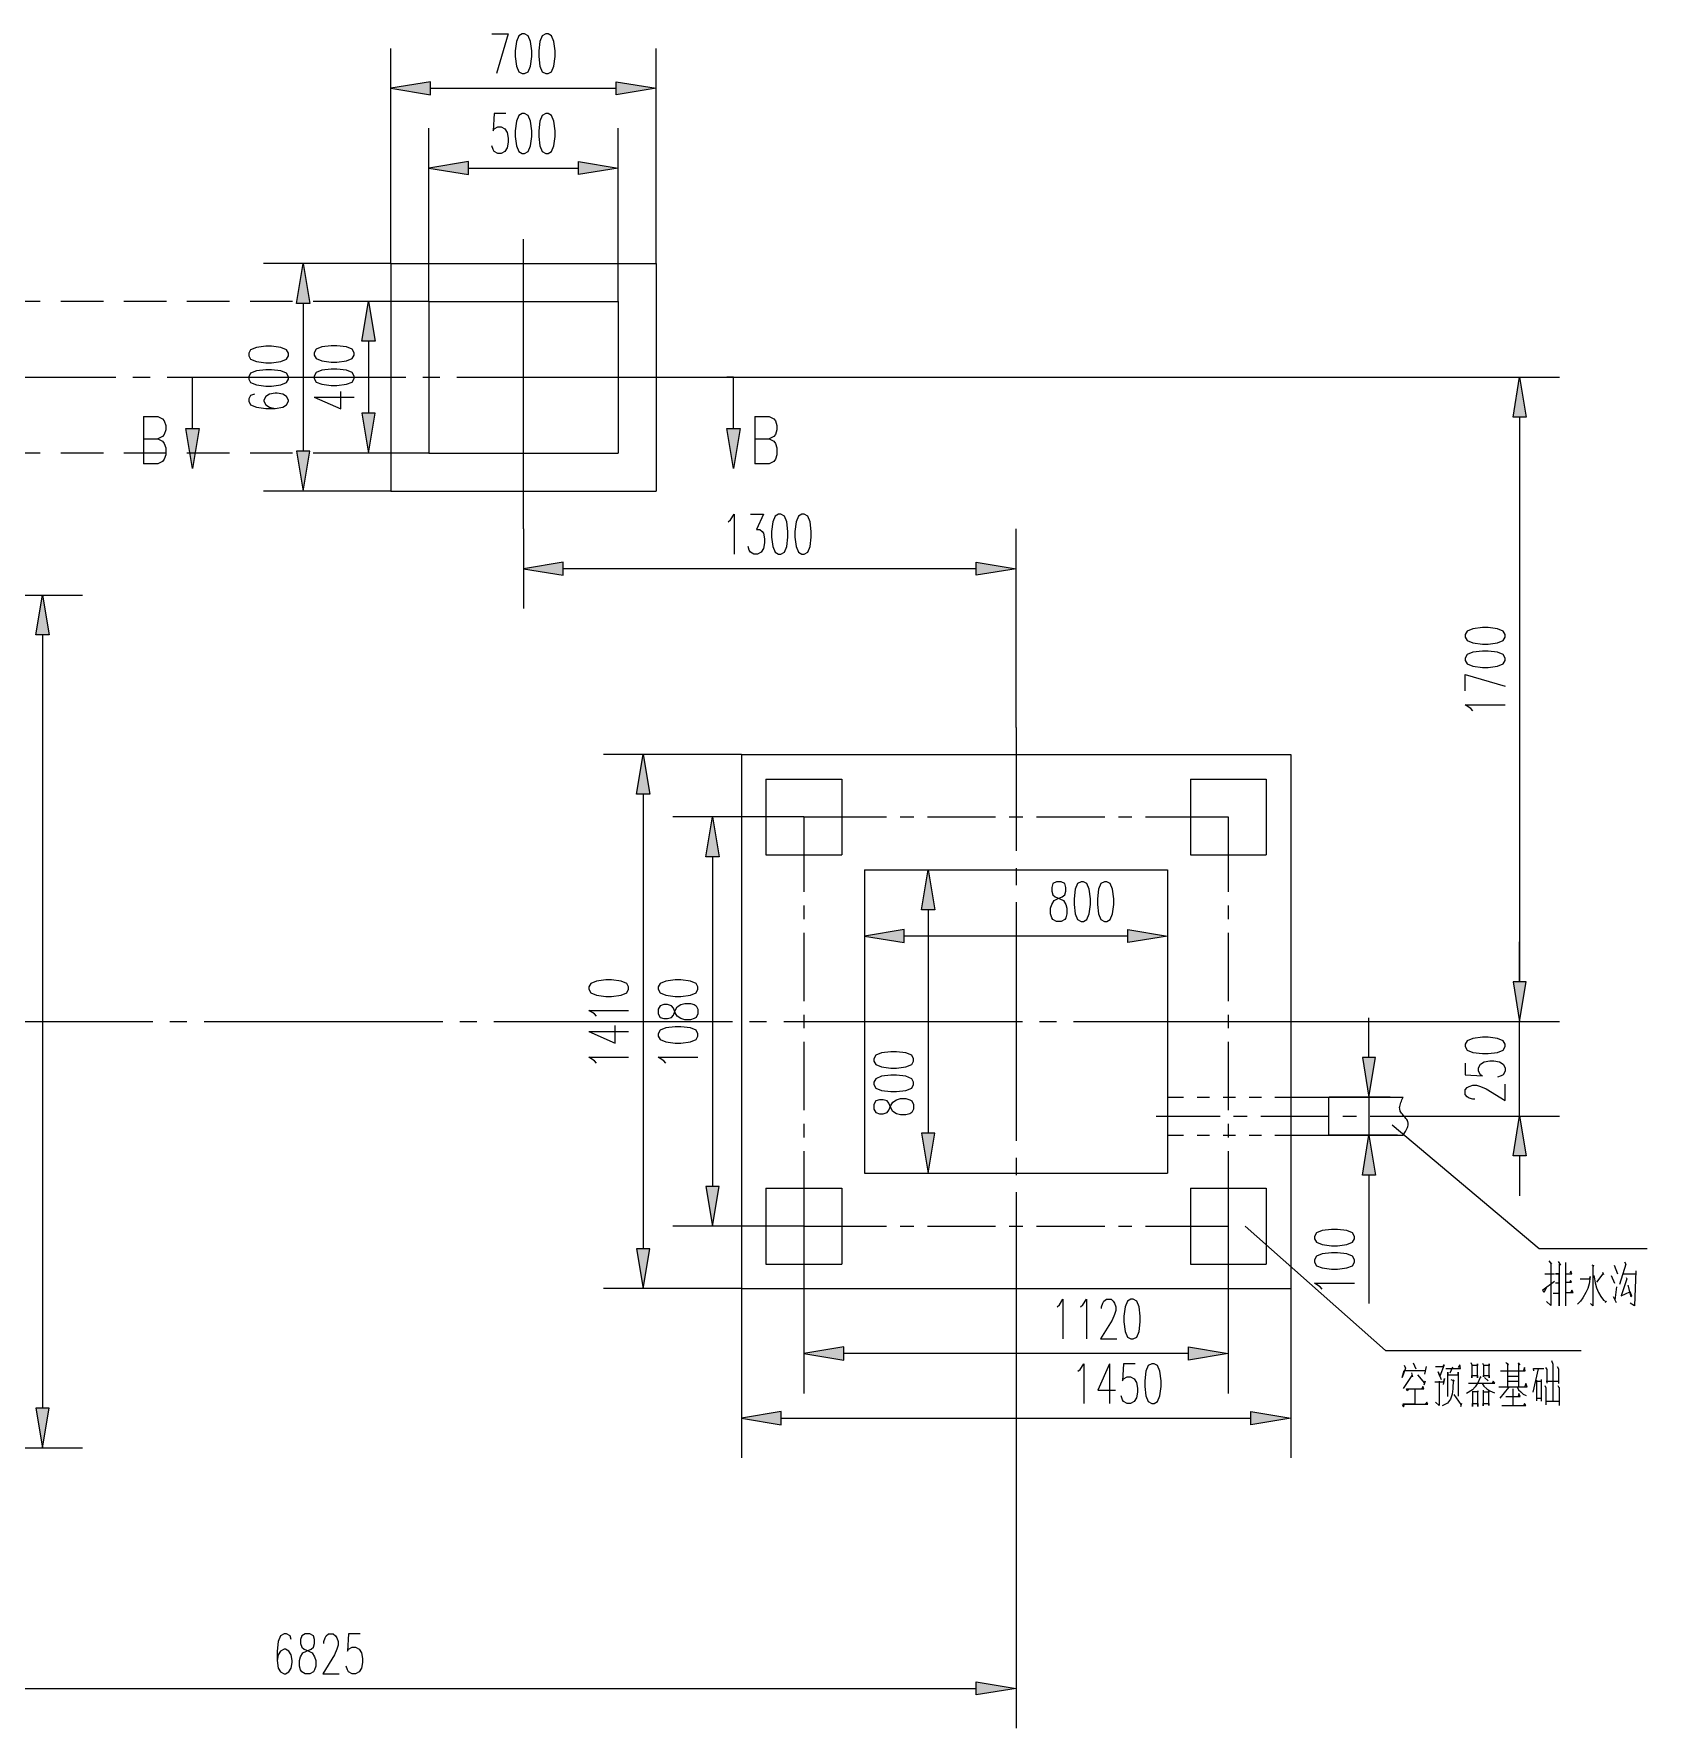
# Model space of a CAD drawing. Header units: millimetres. Extents: x 0 to 414, y 0 to 292.
# Drawn here: x 181.2 to 265.1, y 144.2 to 232.2 of the extents above; entities that cross this region are included whole.
import ezdxf

# ---------------------------------------------------------------- set-up
doc = ezdxf.new("R2010")
doc.units = ezdxf.units.MM

msp = doc.modelspace()

# ---------------------------------------------------------------- hatches: boundary and pattern name
h = msp.add_hatch(color=0)
h.dxf.hatch_style = 2
h.paths.add_polyline_path([(201.841806, 229.753583), (199.774528, 229.411389), (201.841806, 229.065667)])
h = msp.add_hatch(color=0)
h.dxf.hatch_style = 2
h.paths.add_polyline_path([(211.493806, 229.753583), (213.561083, 229.411389), (211.493806, 229.065667)])
h = msp.add_hatch(color=0)
h.dxf.hatch_style = 2
h.paths.add_polyline_path([(203.813833, 225.611972), (201.743028, 225.26625), (203.813833, 224.924056)])
h = msp.add_hatch(color=0)
h.dxf.hatch_style = 2
h.paths.add_polyline_path([(209.525306, 225.611972), (211.592583, 225.26625), (209.525306, 224.924056)])
h = msp.add_hatch(color=0)
h.dxf.hatch_style = 2
h.paths.add_polyline_path([(194.867389, 218.228333), (195.213111, 220.295611), (195.558833, 218.228333)])
h = msp.add_hatch(color=0)
h.dxf.hatch_style = 2
h.paths.add_polyline_path([(198.271694, 216.259833), (198.617417, 218.327111), (198.963139, 216.259833)])
h = msp.add_hatch(color=0)
h.dxf.hatch_style = 2
h.paths.add_polyline_path([(258.102806, 212.319306), (258.448528, 214.386583), (258.79425, 212.319306)])
h = msp.add_hatch(color=0)
h.dxf.hatch_style = 2
h.paths.add_polyline_path([(198.271694, 212.516861), (198.617417, 210.449583), (198.963139, 212.516861)])
h = msp.add_hatch(color=0)
h.dxf.hatch_style = 2
h.paths.add_polyline_path([(189.8015, 211.719583), (189.455778, 209.652306), (189.113583, 211.719583)])
h = msp.add_hatch(color=0)
h.dxf.hatch_style = 2
h.paths.add_polyline_path([(217.935528, 211.719583), (217.589806, 209.652306), (217.244083, 211.719583)])
h = msp.add_hatch(color=0)
h.dxf.hatch_style = 2
h.paths.add_polyline_path([(194.867389, 210.548361), (195.213111, 208.477556), (195.558833, 210.548361)])
h = msp.add_hatch(color=0)
h.dxf.hatch_style = 2
h.paths.add_polyline_path([(208.735083, 204.7875), (206.667806, 204.441778), (208.735083, 204.096056)])
h = msp.add_hatch(color=0)
h.dxf.hatch_style = 2
h.paths.add_polyline_path([(230.205139, 204.7875), (232.272417, 204.441778), (230.205139, 204.096056)])
h = msp.add_hatch(color=0)
h.dxf.hatch_style = 2
h.paths.add_polyline_path([(181.327778, 200.995139), (181.6735, 203.062417), (182.019222, 200.995139)])
h = msp.add_hatch(color=0)
h.dxf.hatch_style = 2
h.paths.add_polyline_path([(212.545083, 192.7225), (212.890806, 194.789778), (213.233, 192.7225)])
h = msp.add_hatch(color=0)
h.dxf.hatch_style = 2
h.paths.add_polyline_path([(216.150472, 189.473417), (216.496194, 191.540694), (216.838389, 189.473417)])
h = msp.add_hatch(color=0)
h.dxf.hatch_style = 2
h.paths.add_polyline_path([(227.358222, 186.714694), (227.703944, 188.7855), (228.049667, 186.714694)])
h = msp.add_hatch(color=0)
h.dxf.hatch_style = 2
h.paths.add_polyline_path([(226.462167, 185.691639), (224.394889, 185.345917), (226.462167, 185.003722)])
h = msp.add_hatch(color=0)
h.dxf.hatch_style = 2
h.paths.add_polyline_path([(238.082667, 185.691639), (240.149944, 185.345917), (238.082667, 185.003722)])
h = msp.add_hatch(color=0)
h.dxf.hatch_style = 2
h.paths.add_polyline_path([(258.102806, 182.97525), (258.448528, 180.904444), (258.79425, 182.97525)])
h = msp.add_hatch(color=0)
h.dxf.hatch_style = 2
h.paths.add_polyline_path([(258.102806, 182.97525), (258.448528, 180.904444), (258.79425, 182.97525)])
h = msp.add_hatch(color=0)
h.dxf.hatch_style = 2
h.paths.add_polyline_path([(250.271139, 179.034722), (250.616861, 176.967444), (250.959056, 179.034722)])
h = msp.add_hatch(color=0)
h.dxf.hatch_style = 2
h.paths.add_polyline_path([(258.102806, 173.915917), (258.448528, 175.983194), (258.79425, 173.915917)])
h = msp.add_hatch(color=0)
h.dxf.hatch_style = 2
h.paths.add_polyline_path([(227.358222, 175.094194), (227.703944, 173.026917), (228.049667, 175.094194)])
h = msp.add_hatch(color=0)
h.dxf.hatch_style = 2
h.paths.add_polyline_path([(250.271139, 172.928139), (250.616861, 174.998944), (250.959056, 172.928139)])
h = msp.add_hatch(color=0)
h.dxf.hatch_style = 2
h.paths.add_polyline_path([(216.150472, 172.339), (216.496194, 170.271722), (216.838389, 172.339)])
h = msp.add_hatch(color=0)
h.dxf.hatch_style = 2
h.paths.add_polyline_path([(212.545083, 169.089917), (212.890806, 167.022639), (213.233, 169.089917)])
h = msp.add_hatch(color=0)
h.dxf.hatch_style = 2
h.paths.add_polyline_path([(223.311861, 163.992278), (221.241056, 163.646556), (223.311861, 163.300833)])
h = msp.add_hatch(color=0)
h.dxf.hatch_style = 2
h.paths.add_polyline_path([(241.232972, 163.992278), (243.30025, 163.646556), (241.232972, 163.300833)])
h = msp.add_hatch(color=0)
h.dxf.hatch_style = 2
h.paths.add_polyline_path([(181.327778, 160.817278), (181.6735, 158.75), (182.019222, 160.817278)])
h = msp.add_hatch(color=0)
h.dxf.hatch_style = 2
h.paths.add_polyline_path([(220.05925, 160.637361), (217.991972, 160.295167), (220.05925, 159.949444)])
h = msp.add_hatch(color=0)
h.dxf.hatch_style = 2
h.paths.add_polyline_path([(244.482056, 160.637361), (246.549333, 160.295167), (244.482056, 159.949444)])
h = msp.add_hatch(color=0)
h.dxf.hatch_style = 2
h.paths.add_polyline_path([(230.205139, 146.593278), (232.272417, 146.247556), (230.205139, 145.901833)])

# ---------------------------------------------------------------- linework, layer by layer
at = {"color": 0, "lineweight": 0}
for points in [[(205.023861, 232.237139), (205.877583, 232.237139)], [(205.877583, 232.237139), (205.267278, 230.169861)], [(199.774528, 220.295611), (199.774528, 231.478667)], [(213.561083, 220.295611), (213.561083, 231.478667)], [(201.841806, 229.411389), (211.493806, 229.411389)], [(205.754111, 228.092), (205.147333, 228.092), (205.087361, 227.206528), (205.147333, 227.305306), (205.330778, 227.404083), (205.510694, 227.404083), (205.694139, 227.305306), (205.817611, 227.10775), (205.877583, 226.811417), (205.877583, 226.617389), (205.817611, 226.321056), (205.694139, 226.1235), (205.510694, 226.024722), (205.330778, 226.024722), (205.147333, 226.1235), (205.087361, 226.222278), (205.023861, 226.419833)], [(201.743028, 218.327111), (201.743028, 227.333528)], [(211.592583, 218.327111), (211.592583, 227.333528)], [(203.813833, 225.26625), (209.525306, 225.26625)], [(206.667806, 206.505528), (206.667806, 221.562083)], [(199.774528, 220.295611), (193.145833, 220.295611)], [(199.774528, 220.295611), (213.561083, 220.295611)], [(199.774528, 220.295611), (199.774528, 208.477556)], [(213.561083, 220.295611), (213.561083, 208.477556)], [(181.553556, 218.327111), (179.338111, 218.327111)], [(184.830861, 218.327111), (182.615417, 218.327111)], [(188.111694, 218.327111), (185.89625, 218.327111)], [(191.389, 218.327111), (189.173556, 218.327111)], [(194.669833, 218.327111), (192.454389, 218.327111)], [(195.213111, 218.228333), (195.213111, 210.548361)], [(197.947139, 218.327111), (195.731694, 218.327111)], [(201.743028, 218.327111), (196.550139, 218.327111)], [(201.743028, 218.327111), (199.012528, 218.327111)], [(201.743028, 218.327111), (211.592583, 218.327111)], [(201.743028, 218.327111), (201.743028, 210.449583)], [(211.592583, 218.327111), (211.592583, 210.449583)], [(198.617417, 216.259833), (198.617417, 212.516861)], [(173.072778, 214.386583), (185.479972, 214.386583)], [(186.368972, 214.386583), (187.254444, 214.386583)], [(188.139917, 214.386583), (200.547111, 214.386583)], [(189.455778, 211.719583), (189.455778, 214.386583)], [(189.455778, 214.386583), (190.803389, 214.386583)], [(201.432583, 214.386583), (202.321583, 214.386583)], [(203.207056, 214.386583), (215.892944, 214.386583)], [(215.892944, 214.386583), (260.515806, 214.386583)], [(217.589806, 214.386583), (217.229972, 214.386583)], [(217.589806, 211.719583), (217.589806, 214.386583)], [(192.683694, 213.504639), (192.486139, 213.444667), (192.387361, 213.261222), (192.387361, 213.141278), (192.486139, 212.957833), (192.782472, 212.834361), (193.272833, 212.774389), (193.766722, 212.774389), (194.158306, 212.834361), (194.355861, 212.957833), (194.454639, 213.141278), (194.454639, 213.20125), (194.355861, 213.384694), (194.158306, 213.504639), (193.8655, 213.564611), (193.766722, 213.564611), (193.470389, 213.504639), (193.272833, 213.384694), (193.174056, 213.20125), (193.174056, 213.141278), (193.272833, 212.957833), (193.470389, 212.834361), (193.766722, 212.774389)], [(195.791667, 213.352944), (197.171028, 212.742639), (197.171028, 213.656333)], [(195.791667, 213.352944), (197.858944, 213.352944)], [(186.922833, 212.358111), (186.922833, 209.895722)], [(186.922833, 212.358111), (187.663667, 212.358111), (187.910611, 212.238167), (187.99175, 212.12175), (188.072889, 211.888917), (188.072889, 211.652556), (187.99175, 211.419722), (187.910611, 211.303306), (187.663667, 211.183361)], [(218.694, 212.358111), (218.694, 209.895722)], [(218.694, 212.358111), (219.434833, 212.358111), (219.681778, 212.238167), (219.762917, 212.12175), (219.844056, 211.888917), (219.844056, 211.652556), (219.762917, 211.419722), (219.681778, 211.303306), (219.434833, 211.183361)], [(258.448528, 212.319306), (258.448528, 182.97525)], [(186.922833, 211.183361), (187.663667, 211.183361), (187.910611, 211.066944), (187.99175, 210.950528), (188.072889, 210.714167), (188.072889, 210.364917), (187.99175, 210.128556), (187.910611, 210.012139), (187.663667, 209.895722), (186.922833, 209.895722)], [(218.694, 211.183361), (219.434833, 211.183361), (219.681778, 211.066944), (219.762917, 210.950528), (219.844056, 210.714167), (219.844056, 210.364917), (219.762917, 210.128556), (219.681778, 210.012139), (219.434833, 209.895722), (218.694, 209.895722)], [(181.553556, 210.449583), (179.338111, 210.449583)], [(184.830861, 210.449583), (182.615417, 210.449583)], [(188.111694, 210.449583), (185.89625, 210.449583)], [(191.389, 210.449583), (189.173556, 210.449583)], [(194.669833, 210.449583), (192.454389, 210.449583)], [(197.947139, 210.449583), (195.731694, 210.449583)], [(201.743028, 210.449583), (196.550139, 210.449583)], [(201.743028, 210.449583), (199.012528, 210.449583)], [(201.743028, 210.449583), (211.592583, 210.449583)], [(199.774528, 208.477556), (193.145833, 208.477556)], [(199.774528, 208.477556), (213.561083, 208.477556)], [(217.311111, 206.875944), (217.431056, 206.974722), (217.6145, 207.267528), (217.6145, 205.20025)], [(218.464694, 207.267528), (219.134972, 207.267528), (218.771611, 206.480833), (218.951528, 206.480833), (219.075, 206.382056), (219.134972, 206.283278), (219.194944, 205.986944), (219.194944, 205.792917), (219.134972, 205.496583), (219.015028, 205.299028), (218.831583, 205.20025), (218.648139, 205.20025), (218.464694, 205.299028), (218.404722, 205.397806), (218.34475, 205.595361)], [(206.667806, 206.505528), (206.667806, 202.3745)], [(232.272417, 196.179722), (232.272417, 206.509056)], [(230.205139, 204.441778), (208.735083, 204.441778)], [(173.679556, 203.062417), (183.740778, 203.062417)], [(181.6735, 200.995139), (181.6735, 160.817278)], [(255.622778, 198.941972), (257.690056, 198.335194)], [(255.622778, 198.091778), (255.622778, 198.941972)], [(256.014361, 197.054611), (255.915583, 197.178083), (255.622778, 197.361528), (257.690056, 197.361528)], [(232.272417, 196.179722), (232.272417, 189.76975)], [(217.991972, 194.789778), (210.823528, 194.789778)], [(217.991972, 194.789778), (246.549333, 194.789778)], [(217.991972, 194.789778), (217.991972, 167.022639)], [(246.549333, 194.789778), (246.549333, 167.022639)], [(219.272556, 193.509194), (223.213083, 193.509194)], [(219.272556, 193.509194), (219.272556, 189.572194)], [(223.213083, 193.509194), (223.213083, 189.572194)], [(241.33175, 193.509194), (245.26875, 193.509194)], [(241.33175, 193.509194), (241.33175, 189.572194)], [(245.26875, 193.509194), (245.26875, 189.572194)], [(212.890806, 192.7225), (212.890806, 169.089917)], [(221.241056, 191.540694), (214.428917, 191.540694)], [(221.241056, 191.540694), (225.534361, 191.540694)], [(221.241056, 191.540694), (221.241056, 187.6425)], [(226.243444, 191.540694), (226.952528, 191.540694)], [(227.661611, 191.540694), (231.207028, 191.540694)], [(231.916111, 191.540694), (232.625194, 191.540694)], [(233.334278, 191.540694), (236.879694, 191.540694)], [(237.588778, 191.540694), (238.297861, 191.540694)], [(239.006944, 191.540694), (243.30025, 191.540694)], [(243.30025, 191.540694), (243.30025, 187.6425)], [(216.496194, 189.473417), (216.496194, 172.339)], [(219.272556, 189.572194), (223.213083, 189.572194)], [(241.33175, 189.572194), (245.26875, 189.572194)], [(224.394889, 188.7855), (240.149944, 188.7855)], [(224.394889, 188.7855), (224.394889, 173.026917)], [(224.394889, 188.7855), (229.771222, 188.7855)], [(224.394889, 188.7855), (224.394889, 183.278639)], [(232.272417, 188.88075), (232.272417, 187.995278)], [(240.149944, 188.7855), (240.149944, 173.026917)], [(240.149944, 188.7855), (240.149944, 183.278639)], [(221.241056, 186.933417), (221.241056, 186.224333)], [(227.703944, 186.714694), (227.703944, 175.094194)], [(232.272417, 187.109806), (232.272417, 174.702611)], [(243.30025, 186.933417), (243.30025, 186.224333)], [(221.241056, 185.51525), (221.241056, 181.969833)], [(238.082667, 185.345917), (226.462167, 185.345917)], [(243.30025, 185.51525), (243.30025, 181.969833)], [(258.448528, 182.97525), (258.448528, 185.042528)], [(210.456639, 181.179611), (210.357861, 181.303083), (210.065056, 181.483), (212.132333, 181.483)], [(174.995417, 180.904444), (187.402611, 180.904444)], [(188.288083, 180.904444), (189.173556, 180.904444)], [(190.062556, 180.904444), (202.46975, 180.904444)], [(203.355222, 180.904444), (204.240694, 180.904444)], [(205.129694, 180.904444), (217.536889, 180.904444)], [(210.065056, 180.389389), (211.440889, 179.779083), (211.440889, 180.692778)], [(218.422361, 180.904444), (219.307833, 180.904444)], [(220.193306, 180.904444), (232.6005, 180.904444)], [(221.241056, 181.26075), (221.241056, 180.551667)], [(233.4895, 180.904444), (234.374972, 180.904444)], [(235.260444, 180.904444), (247.720556, 180.904444)], [(243.30025, 181.26075), (243.30025, 180.551667)], [(247.720556, 180.904444), (260.515806, 180.904444)], [(247.720556, 180.904444), (260.515806, 180.904444)], [(250.616861, 179.034722), (250.616861, 181.102)], [(258.448528, 175.983194), (258.448528, 180.904444)], [(210.065056, 180.389389), (212.132333, 180.389389)], [(221.241056, 179.842583), (221.241056, 176.297167)], [(243.30025, 179.842583), (243.30025, 176.297167)], [(210.456639, 178.745444), (210.357861, 178.868917), (210.065056, 179.048833), (212.132333, 179.048833)], [(214.062028, 178.745444), (213.96325, 178.868917), (213.670444, 179.048833), (215.737722, 179.048833)], [(255.622778, 178.748972), (255.622778, 178.138667), (256.50825, 178.078694), (256.409472, 178.138667), (256.310694, 178.322111), (256.310694, 178.505556), (256.409472, 178.689), (256.607028, 178.808944), (256.903361, 178.868917), (257.097389, 178.868917), (257.393722, 178.808944), (257.591278, 178.689), (257.690056, 178.505556), (257.690056, 178.322111), (257.591278, 178.138667), (257.4925, 178.078694), (257.294944, 178.018722)], [(256.113139, 176.861611), (256.014361, 176.861611), (255.820333, 176.921583), (255.721556, 176.985083), (255.622778, 177.105028), (255.622778, 177.348444), (255.721556, 177.471917), (255.820333, 177.531889), (256.014361, 177.591861), (256.211917, 177.591861), (256.409472, 177.531889), (256.705806, 177.408417), (257.690056, 176.801639), (257.690056, 177.651833)], [(240.149944, 176.967444), (240.968389, 176.967444)], [(241.677472, 176.967444), (242.319528, 176.967444)], [(243.028611, 176.967444), (243.670667, 176.967444)], [(244.37975, 176.967444), (245.021806, 176.967444)], [(245.730889, 176.967444), (246.549333, 176.967444)], [(246.549333, 176.967444), (252.394861, 176.967444)], [(248.521361, 174.998944), (248.521361, 176.967444)], [(251.717528, 176.967444), (248.549583, 176.967444)], [(250.616861, 176.967444), (250.616861, 174.998944)], [(252.394861, 174.998944), (252.476, 175.133), (252.514806, 175.1965), (252.553611, 175.263528), (252.585361, 175.330556), (252.610056, 175.394056), (252.631222, 175.457556), (252.645333, 175.521056), (252.652389, 175.581028), (252.648861, 175.641), (252.641806, 175.67275), (252.63475, 175.700972), (252.624167, 175.729194), (252.613583, 175.757417), (252.578306, 175.813861), (252.5395, 175.866778), (252.497167, 175.919694), (252.447778, 175.972611), (252.352528, 176.081972), (252.310194, 176.134889), (252.271389, 176.191333), (252.243167, 176.247778), (252.229056, 176.276), (252.222, 176.30775), (252.211417, 176.367722), (252.207889, 176.431222), (252.214944, 176.494722), (252.229056, 176.558222), (252.246694, 176.62525), (252.271389, 176.692278), (252.299611, 176.759306), (252.327833, 176.829861), (252.394861, 176.967444)], [(221.241056, 175.588083), (221.241056, 174.879)], [(239.557278, 175.983194), (242.873389, 175.983194)], [(243.30025, 175.588083), (243.30025, 174.879)], [(243.582472, 175.983194), (244.291556, 175.983194)], [(245.000639, 175.983194), (248.546056, 175.983194)], [(249.255139, 175.983194), (249.960694, 175.983194)], [(250.669778, 175.983194), (253.985889, 175.983194)], [(251.826889, 175.538694), (259.464528, 169.1005)], [(253.985889, 175.983194), (260.515806, 175.983194)], [(240.149944, 174.998944), (240.968389, 174.998944)], [(241.677472, 174.998944), (242.319528, 174.998944)], [(243.028611, 174.998944), (243.670667, 174.998944)], [(244.37975, 174.998944), (245.021806, 174.998944)], [(245.730889, 174.998944), (246.549333, 174.998944)], [(246.549333, 174.998944), (252.394861, 174.998944)], [(252.091472, 174.998944), (248.549583, 174.998944)], [(221.241056, 174.169917), (221.241056, 170.271722)], [(232.272417, 173.817139), (232.272417, 172.928139)], [(243.30025, 174.169917), (243.30025, 170.271722)], [(258.448528, 173.915917), (258.448528, 171.845111)], [(224.394889, 173.026917), (240.149944, 173.026917)], [(224.394889, 173.026917), (229.771222, 173.026917)], [(250.616861, 172.928139), (250.616861, 166.243)], [(219.272556, 172.240222), (223.213083, 172.240222)], [(219.272556, 172.240222), (219.272556, 168.299694)], [(223.213083, 172.240222), (223.213083, 168.299694)], [(232.272417, 172.042667), (232.272417, 165.632694)], [(241.33175, 172.240222), (245.26875, 172.240222)], [(241.33175, 172.240222), (241.33175, 168.299694)], [(245.26875, 172.240222), (245.26875, 168.299694)], [(221.241056, 170.271722), (214.428917, 170.271722)], [(221.241056, 170.271722), (225.534361, 170.271722)], [(221.241056, 170.271722), (221.241056, 161.579278)], [(226.243444, 170.271722), (226.952528, 170.271722)], [(227.661611, 170.271722), (231.207028, 170.271722)], [(231.916111, 170.271722), (232.625194, 170.271722)], [(233.334278, 170.271722), (236.879694, 170.271722)], [(237.588778, 170.271722), (238.297861, 170.271722)], [(239.006944, 170.271722), (243.30025, 170.271722)], [(243.30025, 170.271722), (243.30025, 161.579278)], [(244.182194, 170.271722), (251.481167, 163.79825)], [(259.464528, 169.1005), (265.073694, 169.1005)], [(219.272556, 168.299694), (223.213083, 168.299694)], [(241.33175, 168.299694), (245.26875, 168.299694)], [(259.961944, 168.461972), (260.099528, 168.289111), (260.06425, 168.3385), (260.06425, 166.14775), (259.842, 166.345306)], [(260.44525, 168.437278), (260.565194, 168.239722), (260.494639, 168.289111), (260.494639, 166.123056), (260.494639, 167.79875), (260.307667, 167.79875), (260.512278, 167.79875)], [(260.840361, 166.123056), (260.840361, 168.387889)], [(262.202083, 168.264417), (262.304389, 168.215028), (262.255, 168.215028), (262.255, 166.123056), (262.131528, 166.246528)], [(263.355667, 168.239722), (263.528528, 167.79875)], [(263.906, 168.412583), (263.958917, 168.289111), (263.630833, 167.230778)], [(259.859639, 167.107306), (259.704417, 166.8145), (259.6515, 166.959139), (260.25475, 167.403639)], [(259.753806, 167.79875), (260.25475, 167.79875)], [(260.307667, 167.329556), (260.477, 167.329556)], [(260.822722, 167.79875), (261.168444, 167.79875), (261.115528, 167.922222), (261.0485, 167.823444)], [(260.822722, 167.35425), (261.150806, 167.35425), (261.097889, 167.453028), (261.030861, 167.329556)], [(261.598833, 167.527111), (262.099778, 167.527111), (262.113889, 167.650583), (262.0645, 167.280167), (261.993944, 167.033222), (261.891639, 166.8145), (261.736417, 166.542861), (261.616472, 166.37), (261.46125, 166.221833)], [(262.304389, 167.699972), (262.339667, 167.527111), (262.374944, 167.329556), (262.441972, 167.057917), (262.547806, 166.8145), (262.66775, 166.616944), (262.805333, 166.419389), (262.925278, 166.345306), (262.960556, 166.37), (262.89, 166.295917)], [(262.752417, 167.872833), (262.805333, 167.749361), (262.770056, 167.79875), (262.441972, 167.35425)], [(263.200444, 167.699972), (263.373306, 167.304861)], [(263.976556, 167.601194), (264.011833, 167.527111), (263.719028, 166.641639), (264.167056, 166.863889)], [(263.838972, 167.79875), (264.4775, 167.79875)], [(264.495139, 167.946917), (264.424583, 166.123056), (264.184694, 166.271222)], [(217.991972, 167.022639), (210.823528, 167.022639)], [(217.991972, 167.022639), (246.549333, 167.022639)], [(217.991972, 167.022639), (217.991972, 158.227889)], [(234.406722, 166.077194), (234.526667, 166.175972), (234.710111, 166.472306), (234.710111, 164.405028)], [(235.623806, 166.077194), (235.74375, 166.175972), (235.927194, 166.472306), (235.927194, 164.405028)], [(236.720944, 165.981944), (236.720944, 166.077194), (236.780917, 166.27475), (236.840889, 166.373528), (236.964361, 166.472306), (237.207778, 166.472306), (237.327722, 166.373528), (237.387694, 166.27475), (237.451194, 166.077194), (237.451194, 165.883167), (237.387694, 165.685611), (237.26775, 165.389278), (236.657444, 164.405028), (237.511167, 164.405028)], [(246.549333, 167.022639), (246.549333, 158.227889)], [(248.182694, 166.997944), (248.083917, 167.121417), (247.791111, 167.304861), (249.858389, 167.304861)], [(260.184194, 166.789806), (260.477, 166.789806)], [(260.840361, 166.8145), (261.235472, 166.8145), (261.168444, 166.937972), (261.115528, 166.8145)], [(263.306278, 166.616944), (263.457972, 166.295917)], [(263.408583, 166.419389), (263.49325, 167.107306)], [(264.078861, 167.206083), (264.234083, 166.59225), (264.287, 166.641639), (264.184694, 166.863889)], [(232.272417, 165.632694), (232.272417, 144.180278)], [(251.481167, 163.79825), (261.637639, 163.79825)], [(241.232972, 163.646556), (223.311861, 163.646556)], [(235.48975, 162.725806), (235.609694, 162.824583), (235.793139, 163.120917), (235.793139, 161.053639)], [(237.130167, 163.120917), (236.523389, 161.741556), (237.437083, 161.741556)], [(237.130167, 163.120917), (237.130167, 161.053639)], [(238.470722, 163.120917), (237.860417, 163.120917), (237.800444, 162.235444), (237.860417, 162.334222), (238.043861, 162.429472), (238.227306, 162.429472), (238.41075, 162.334222), (238.530694, 162.136667), (238.590667, 161.840333), (238.590667, 161.642778), (238.530694, 161.346444), (238.41075, 161.152417), (238.227306, 161.053639), (238.043861, 161.053639), (237.860417, 161.152417), (237.800444, 161.251194), (237.740472, 161.445222)], [(252.44425, 163.043306), (252.514806, 162.895139), (252.341944, 162.404778), (252.44425, 162.771667), (253.566083, 162.771667)], [(252.909917, 163.166778), (253.0475, 162.84575)], [(253.583722, 162.969222), (253.495528, 162.574111)], [(254.067028, 162.969222), (254.479778, 162.969222), (254.529167, 163.068), (254.306917, 162.478861), (254.204611, 162.697583), (254.359833, 162.306)], [(254.617361, 162.870444), (255.375833, 162.870444), (255.340556, 163.068), (255.255889, 162.919833)], [(254.963083, 162.944528), (254.8255, 162.6235)], [(255.908528, 163.191472), (255.961444, 163.068), (255.961444, 162.380083), (255.961444, 162.500028), (256.25425, 162.500028), (256.25425, 162.380083), (256.25425, 163.117389), (256.25425, 163.018611), (255.979083, 163.018611)], [(256.511778, 163.142083), (256.564694, 163.043306), (256.564694, 162.429472), (256.564694, 162.500028), (256.8575, 162.500028), (256.8575, 162.380083), (256.8575, 163.117389), (256.8575, 163.018611), (256.564694, 163.018611)], [(257.46075, 162.746972), (258.734278, 162.746972), (258.702528, 162.919833), (258.649611, 162.771667)], [(257.735917, 163.191472), (257.8735, 163.043306), (257.824111, 163.142083), (257.824111, 161.935583)], [(258.374444, 163.166778), (258.459111, 163.068), (258.392083, 163.142083), (258.392083, 161.960278)], [(259.785556, 162.919833), (259.856111, 162.821056), (259.856111, 162.108444)], [(260.096, 163.29025), (260.166556, 163.092694), (260.166556, 161.198278)], [(260.406444, 162.969222), (260.459361, 162.84575), (260.459361, 162.08375)], [(252.82525, 162.648194), (252.878167, 162.429472), (252.842889, 162.500028), (252.394861, 161.836806)], [(253.135694, 162.549417), (253.495528, 162.108444), (253.530806, 162.207222), (253.463778, 162.009667)], [(254.03175, 162.182528), (254.515056, 162.182528), (254.546806, 162.355389), (254.479778, 162.034361)], [(254.271639, 162.207222), (254.271639, 160.951333), (254.081139, 161.124194)], [(254.874889, 162.306), (255.04775, 162.231917), (254.994833, 162.281306), (254.977194, 161.812111), (254.945444, 161.540472), (254.85725, 161.272361), (254.702028, 161.074806), (254.426861, 160.926639)], [(254.719667, 161.417), (254.719667, 162.672889), (254.719667, 162.549417), (255.255889, 162.549417), (255.255889, 162.672889), (255.255889, 161.441694)], [(256.391833, 162.478861), (256.427111, 162.404778), (256.391833, 162.404778), (256.271889, 162.133139), (256.134306, 161.910889), (255.996722, 161.762722), (255.686278, 161.565167)], [(255.788583, 162.108444), (257.150306, 162.108444), (257.065639, 162.207222), (257.030361, 162.133139)], [(256.494139, 162.08375), (256.582333, 161.960278), (256.737556, 161.812111), (256.892778, 161.713333), (257.132667, 161.614556)], [(256.617611, 162.404778), (256.804583, 162.231917)], [(257.372556, 161.910889), (258.840111, 161.910889), (258.769556, 162.08375), (258.720167, 161.935583)], [(257.838222, 162.478861), (258.392083, 162.478861)], [(257.855861, 162.207222), (258.409722, 162.207222)], [(259.408083, 162.84575), (259.132917, 161.63925)], [(259.182306, 162.746972), (259.168194, 162.870444), (259.700889, 162.870444)], [(259.319889, 162.256611), (259.319889, 161.198278)], [(259.319889, 162.207222), (259.545667, 162.207222)], [(259.563306, 162.306), (259.563306, 161.173583)], [(259.820833, 162.207222), (260.459361, 162.207222)], [(252.998111, 161.787417), (252.998111, 161.025417), (252.377222, 161.025417), (253.668389, 161.025417), (253.619, 161.124194), (253.530806, 161.000722)], [(252.670028, 161.812111), (252.599472, 161.713333), (252.567722, 161.812111), (253.463778, 161.812111), (253.410861, 161.935583), (253.357944, 161.812111)], [(255.030111, 161.515778), (255.393472, 161.000722), (255.42875, 161.050111), (255.375833, 160.87725)], [(255.996722, 161.688639), (255.996722, 160.901944), (255.996722, 161.050111), (256.271889, 161.050111), (256.271889, 160.901944), (256.271889, 161.713333), (256.271889, 161.663944), (255.979083, 161.663944)], [(256.547056, 161.738028), (256.547056, 160.926639), (256.547056, 161.050111), (256.839861, 161.050111), (256.839861, 160.951333), (256.839861, 161.713333), (256.839861, 161.63925), (256.564694, 161.63925)], [(257.8735, 161.886194), (257.425472, 161.32175)], [(257.735917, 161.417), (258.47675, 161.417), (258.409722, 161.565167), (258.374444, 161.441694)], [(258.099278, 161.812111), (258.099278, 160.951333)], [(258.321528, 161.910889), (258.392083, 161.762722), (258.512028, 161.663944), (258.631972, 161.540472), (258.787194, 161.466389)], [(259.337528, 161.32175), (259.563306, 161.32175)], [(259.753806, 161.984972), (259.803194, 161.8615), (259.803194, 160.976028)], [(259.820833, 161.173583), (260.459361, 161.173583)], [(260.424083, 161.984972), (260.477, 161.886194)], [(260.512278, 161.8615), (260.477, 161.886194)], [(260.494639, 161.886194), (260.494639, 160.951333)], [(220.05925, 160.295167), (244.482056, 160.295167)], [(252.341944, 161.000722), (252.4125, 160.87725), (252.44425, 160.976028), (252.461889, 161.025417)], [(257.513667, 160.951333), (258.769556, 160.951333), (258.702528, 161.050111), (258.649611, 160.951333)], [(173.679556, 158.75), (183.740778, 158.75)], [(194.592222, 148.7805), (194.53225, 148.974528), (194.348806, 149.073306), (194.225333, 149.073306), (194.045417, 148.974528), (193.921944, 148.681722), (193.861972, 148.187833), (193.861972, 147.697472), (193.921944, 147.302361), (194.045417, 147.104806), (194.225333, 147.006028), (194.288833, 147.006028), (194.46875, 147.104806), (194.592222, 147.302361), (194.652194, 147.598694), (194.652194, 147.697472), (194.592222, 147.990278), (194.46875, 148.187833), (194.288833, 148.286611), (194.225333, 148.286611), (194.045417, 148.187833), (193.921944, 147.990278), (193.861972, 147.697472)], [(196.296139, 148.582944), (196.296139, 148.681722), (196.356111, 148.87575), (196.416083, 148.974528), (196.539556, 149.073306), (196.782972, 149.073306), (196.902917, 148.974528), (196.966417, 148.87575), (197.026389, 148.681722), (197.026389, 148.484167), (196.966417, 148.286611), (196.842944, 147.990278), (196.236167, 147.006028), (197.086361, 147.006028)], [(198.1835, 149.073306), (197.573194, 149.073306), (197.513222, 148.187833), (197.573194, 148.286611), (197.756639, 148.385389), (197.940083, 148.385389), (198.12, 148.286611), (198.243472, 148.089056), (198.303444, 147.792722), (198.303444, 147.598694), (198.243472, 147.302361), (198.12, 147.104806), (197.940083, 147.006028), (197.756639, 147.006028), (197.573194, 147.104806), (197.513222, 147.203583), (197.45325, 147.401139)], [(161.960278, 146.247556), (230.205139, 146.247556)]]:
    msp.add_lwpolyline(points, dxfattribs=at)
for points in [[(206.607833, 232.237139), (206.424389, 232.138361), (206.304444, 231.842028), (206.240944, 231.351667), (206.240944, 231.055333), (206.304444, 230.561444), (206.424389, 230.265111), (206.607833, 230.169861), (206.727778, 230.169861), (206.911222, 230.265111), (207.034694, 230.561444), (207.094667, 231.055333), (207.094667, 231.351667), (207.034694, 231.842028), (206.911222, 232.138361), (206.727778, 232.237139)], [(207.824917, 232.237139), (207.641472, 232.138361), (207.521528, 231.842028), (207.458028, 231.351667), (207.458028, 231.055333), (207.521528, 230.561444), (207.641472, 230.265111), (207.824917, 230.169861), (207.944861, 230.169861), (208.128306, 230.265111), (208.251778, 230.561444), (208.31175, 231.055333), (208.31175, 231.351667), (208.251778, 231.842028), (208.128306, 232.138361), (207.944861, 232.237139)], [(201.841806, 229.753583), (199.774528, 229.411389), (201.841806, 229.065667)], [(211.493806, 229.753583), (213.561083, 229.411389), (211.493806, 229.065667)], [(206.607833, 228.092), (206.424389, 227.993222), (206.304444, 227.700417), (206.240944, 227.206528), (206.240944, 226.910194), (206.304444, 226.419833), (206.424389, 226.1235), (206.607833, 226.024722), (206.727778, 226.024722), (206.911222, 226.1235), (207.034694, 226.419833), (207.094667, 226.910194), (207.094667, 227.206528), (207.034694, 227.700417), (206.911222, 227.993222), (206.727778, 228.092)], [(207.824917, 228.092), (207.641472, 227.993222), (207.521528, 227.700417), (207.458028, 227.206528), (207.458028, 226.910194), (207.521528, 226.419833), (207.641472, 226.1235), (207.824917, 226.024722), (207.944861, 226.024722), (208.128306, 226.1235), (208.251778, 226.419833), (208.31175, 226.910194), (208.31175, 227.206528), (208.251778, 227.700417), (208.128306, 227.993222), (207.944861, 228.092)], [(203.813833, 225.611972), (201.743028, 225.26625), (203.813833, 224.924056)], [(209.525306, 225.611972), (211.592583, 225.26625), (209.525306, 224.924056)], [(194.867389, 218.228333), (195.213111, 220.295611), (195.558833, 218.228333)], [(198.271694, 216.259833), (198.617417, 218.327111), (198.963139, 216.259833)], [(192.387361, 215.511944), (192.486139, 215.332028), (192.782472, 215.208556), (193.272833, 215.148583), (193.569167, 215.148583), (194.059528, 215.208556), (194.355861, 215.332028), (194.454639, 215.511944), (194.454639, 215.635417), (194.355861, 215.818861), (194.059528, 215.938806), (193.569167, 215.998778), (193.272833, 215.998778), (192.782472, 215.938806), (192.486139, 215.818861), (192.387361, 215.635417)], [(195.791667, 215.543694), (195.890444, 215.36025), (196.186778, 215.240306), (196.677139, 215.176806), (196.973472, 215.176806), (197.467361, 215.240306), (197.760167, 215.36025), (197.858944, 215.543694), (197.858944, 215.663639), (197.760167, 215.847083), (197.467361, 215.970556), (196.973472, 216.030528), (196.677139, 216.030528), (196.186778, 215.970556), (195.890444, 215.847083), (195.791667, 215.663639)], [(192.387361, 214.294861), (192.486139, 214.114944), (192.782472, 213.991472), (193.272833, 213.9315), (193.569167, 213.9315), (194.059528, 213.991472), (194.355861, 214.114944), (194.454639, 214.294861), (194.454639, 214.418333), (194.355861, 214.601778), (194.059528, 214.721722), (193.569167, 214.781694), (193.272833, 214.781694), (192.782472, 214.721722), (192.486139, 214.601778), (192.387361, 214.418333)], [(195.791667, 214.326611), (195.890444, 214.143167), (196.186778, 214.023222), (196.677139, 213.959722), (196.973472, 213.959722), (197.467361, 214.023222), (197.760167, 214.143167), (197.858944, 214.326611), (197.858944, 214.446556), (197.760167, 214.63), (197.467361, 214.753472), (196.973472, 214.813444), (196.677139, 214.813444), (196.186778, 214.753472), (195.890444, 214.63), (195.791667, 214.446556)], [(258.102806, 212.319306), (258.448528, 214.386583), (258.79425, 212.319306)], [(198.271694, 212.516861), (198.617417, 210.449583), (198.963139, 212.516861)], [(189.8015, 211.719583), (189.455778, 209.652306), (189.113583, 211.719583)], [(217.935528, 211.719583), (217.589806, 209.652306), (217.244083, 211.719583)], [(194.867389, 210.548361), (195.213111, 208.477556), (195.558833, 210.548361)], [(219.925194, 207.267528), (219.745278, 207.16875), (219.621806, 206.875944), (219.561833, 206.382056), (219.561833, 206.085722), (219.621806, 205.595361), (219.745278, 205.299028), (219.925194, 205.20025), (220.048667, 205.20025), (220.232111, 205.299028), (220.352056, 205.595361), (220.412028, 206.085722), (220.412028, 206.382056), (220.352056, 206.875944), (220.232111, 207.16875), (220.048667, 207.267528)], [(221.142278, 207.267528), (220.962361, 207.16875), (220.838889, 206.875944), (220.778917, 206.382056), (220.778917, 206.085722), (220.838889, 205.595361), (220.962361, 205.299028), (221.142278, 205.20025), (221.26575, 205.20025), (221.449194, 205.299028), (221.569139, 205.595361), (221.629111, 206.085722), (221.629111, 206.382056), (221.569139, 206.875944), (221.449194, 207.16875), (221.26575, 207.267528)], [(208.735083, 204.7875), (206.667806, 204.441778), (208.735083, 204.096056)], [(230.205139, 204.7875), (232.272417, 204.441778), (230.205139, 204.096056)], [(181.327778, 200.995139), (181.6735, 203.062417), (182.019222, 200.995139)], [(255.622778, 200.889306), (255.721556, 200.705861), (256.014361, 200.585917), (256.50825, 200.525944), (256.804583, 200.525944), (257.294944, 200.585917), (257.591278, 200.705861), (257.690056, 200.889306), (257.690056, 201.012778), (257.591278, 201.192694), (257.294944, 201.316167), (256.804583, 201.376139), (256.50825, 201.376139), (256.014361, 201.316167), (255.721556, 201.192694), (255.622778, 201.012778)], [(255.622778, 199.672222), (255.721556, 199.488778), (256.014361, 199.368833), (256.50825, 199.308861), (256.804583, 199.308861), (257.294944, 199.368833), (257.591278, 199.488778), (257.690056, 199.672222), (257.690056, 199.795694), (257.591278, 199.975611), (257.294944, 200.099083), (256.804583, 200.159056), (256.50825, 200.159056), (256.014361, 200.099083), (255.721556, 199.975611), (255.622778, 199.795694)], [(212.545083, 192.7225), (212.890806, 194.789778), (213.233, 192.7225)], [(216.150472, 189.473417), (216.496194, 191.540694), (216.838389, 189.473417)], [(227.358222, 186.714694), (227.703944, 188.7855), (228.049667, 186.714694)], [(234.371444, 188.171667), (234.188, 188.076417), (234.128028, 187.878861), (234.128028, 187.681306), (234.188, 187.48375), (234.311472, 187.384972), (234.554889, 187.286194), (234.734806, 187.187417), (234.858278, 186.989861), (234.91825, 186.795833), (234.91825, 186.4995), (234.858278, 186.301944), (234.798306, 186.203167), (234.614861, 186.104389), (234.371444, 186.104389), (234.188, 186.203167), (234.128028, 186.301944), (234.068056, 186.4995), (234.068056, 186.795833), (234.128028, 186.989861), (234.247972, 187.187417), (234.431417, 187.286194), (234.674833, 187.384972), (234.798306, 187.48375), (234.858278, 187.681306), (234.858278, 187.878861), (234.798306, 188.076417), (234.614861, 188.171667)], [(235.6485, 188.171667), (235.465056, 188.076417), (235.345111, 187.780083), (235.285139, 187.286194), (235.285139, 186.989861), (235.345111, 186.4995), (235.465056, 186.203167), (235.6485, 186.104389), (235.771972, 186.104389), (235.951889, 186.203167), (236.075361, 186.4995), (236.135333, 186.989861), (236.135333, 187.286194), (236.075361, 187.780083), (235.951889, 188.076417), (235.771972, 188.171667)], [(236.865583, 188.171667), (236.682139, 188.076417), (236.562194, 187.780083), (236.502222, 187.286194), (236.502222, 186.989861), (236.562194, 186.4995), (236.682139, 186.203167), (236.865583, 186.104389), (236.989056, 186.104389), (237.168972, 186.203167), (237.292444, 186.4995), (237.352417, 186.989861), (237.352417, 187.286194), (237.292444, 187.780083), (237.168972, 188.076417), (236.989056, 188.171667)], [(226.462167, 185.691639), (224.394889, 185.345917), (226.462167, 185.003722)], [(238.082667, 185.691639), (240.149944, 185.345917), (238.082667, 185.003722)], [(210.065056, 182.580139), (210.163833, 182.396694), (210.456639, 182.27675), (210.950528, 182.21325), (211.246861, 182.21325), (211.737222, 182.27675), (212.033556, 182.396694), (212.132333, 182.580139), (212.132333, 182.700083), (212.033556, 182.883528), (211.737222, 183.007), (211.246861, 183.066972), (210.950528, 183.066972), (210.456639, 183.007), (210.163833, 182.883528), (210.065056, 182.700083)], [(213.670444, 182.580139), (213.769222, 182.396694), (214.062028, 182.27675), (214.555917, 182.21325), (214.85225, 182.21325), (215.342611, 182.27675), (215.638944, 182.396694), (215.737722, 182.580139), (215.737722, 182.700083), (215.638944, 182.883528), (215.342611, 183.007), (214.85225, 183.066972), (214.555917, 183.066972), (214.062028, 183.007), (213.769222, 182.883528), (213.670444, 182.700083)], [(258.102806, 182.97525), (258.448528, 180.904444), (258.79425, 182.97525)], [(258.102806, 182.97525), (258.448528, 180.904444), (258.79425, 182.97525)], [(213.670444, 181.303083), (213.769222, 181.119639), (213.96325, 181.059667), (214.160806, 181.059667), (214.358361, 181.119639), (214.457139, 181.239583), (214.555917, 181.483), (214.654694, 181.666444), (214.85225, 181.789917), (215.046278, 181.849889), (215.342611, 181.849889), (215.540167, 181.789917), (215.638944, 181.726417), (215.737722, 181.5465), (215.737722, 181.303083), (215.638944, 181.119639), (215.540167, 181.059667), (215.342611, 180.996167), (215.046278, 180.996167), (214.85225, 181.059667), (214.654694, 181.179611), (214.555917, 181.363056), (214.457139, 181.606472), (214.358361, 181.726417), (214.160806, 181.789917), (213.96325, 181.789917), (213.769222, 181.726417), (213.670444, 181.5465)], [(213.670444, 180.145972), (213.769222, 179.962528), (214.062028, 179.842583), (214.555917, 179.779083), (214.85225, 179.779083), (215.342611, 179.842583), (215.638944, 179.962528), (215.737722, 180.145972), (215.737722, 180.265917), (215.638944, 180.449361), (215.342611, 180.572833), (214.85225, 180.632806), (214.555917, 180.632806), (214.062028, 180.572833), (213.769222, 180.449361), (213.670444, 180.265917)], [(255.622778, 179.599167), (255.721556, 179.41925), (256.014361, 179.295778), (256.50825, 179.235806), (256.804583, 179.235806), (257.294944, 179.295778), (257.591278, 179.41925), (257.690056, 179.599167), (257.690056, 179.722639), (257.591278, 179.906083), (257.294944, 180.026028), (256.804583, 180.086), (256.50825, 180.086), (256.014361, 180.026028), (255.721556, 179.906083), (255.622778, 179.722639)], [(224.878194, 178.84775), (224.976972, 178.664306), (225.273306, 178.544361), (225.763667, 178.484389), (226.06, 178.484389), (226.550361, 178.544361), (226.846694, 178.664306), (226.945472, 178.84775), (226.945472, 178.971222), (226.846694, 179.151139), (226.550361, 179.274611), (226.06, 179.334583), (225.763667, 179.334583), (225.273306, 179.274611), (224.976972, 179.151139), (224.878194, 178.971222)], [(250.271139, 179.034722), (250.616861, 176.967444), (250.959056, 179.034722)], [(224.878194, 177.630667), (224.976972, 177.447222), (225.273306, 177.327278), (225.763667, 177.267306), (226.06, 177.267306), (226.550361, 177.327278), (226.846694, 177.447222), (226.945472, 177.630667), (226.945472, 177.754139), (226.846694, 177.934056), (226.550361, 178.057528), (226.06, 178.1175), (225.763667, 178.1175), (225.273306, 178.057528), (224.976972, 177.934056), (224.878194, 177.754139)], [(224.878194, 176.353611), (224.976972, 176.170167), (225.174528, 176.110194), (225.372083, 176.110194), (225.566111, 176.170167), (225.664889, 176.290111), (225.763667, 176.533528), (225.862444, 176.716972), (226.06, 176.840444), (226.257556, 176.900417), (226.550361, 176.900417), (226.747917, 176.840444), (226.846694, 176.776944), (226.945472, 176.597028), (226.945472, 176.353611), (226.846694, 176.170167), (226.747917, 176.110194), (226.550361, 176.046694), (226.257556, 176.046694), (226.06, 176.110194), (225.862444, 176.230139), (225.763667, 176.413583), (225.664889, 176.657), (225.566111, 176.776944), (225.372083, 176.840444), (225.174528, 176.840444), (224.976972, 176.776944), (224.878194, 176.597028)], [(258.102806, 173.915917), (258.448528, 175.983194), (258.79425, 173.915917)], [(227.358222, 175.094194), (227.703944, 173.026917), (228.049667, 175.094194)], [(250.271139, 172.928139), (250.616861, 174.998944), (250.959056, 172.928139)], [(216.150472, 172.339), (216.496194, 170.271722), (216.838389, 172.339)], [(247.791111, 169.615556), (247.889889, 169.435639), (248.182694, 169.312167), (248.676583, 169.252194), (248.972917, 169.252194), (249.463278, 169.312167), (249.759611, 169.435639), (249.858389, 169.615556), (249.858389, 169.739028), (249.759611, 169.922472), (249.463278, 170.042417), (248.972917, 170.102389), (248.676583, 170.102389), (248.182694, 170.042417), (247.889889, 169.922472), (247.791111, 169.739028)], [(212.545083, 169.089917), (212.890806, 167.022639), (213.233, 169.089917)], [(247.791111, 168.398472), (247.889889, 168.215028), (248.182694, 168.095083), (248.676583, 168.035111), (248.972917, 168.035111), (249.463278, 168.095083), (249.759611, 168.215028), (249.858389, 168.398472), (249.858389, 168.521944), (249.759611, 168.701861), (249.463278, 168.825333), (248.972917, 168.885306), (248.676583, 168.885306), (248.182694, 168.825333), (247.889889, 168.701861), (247.791111, 168.521944)], [(238.241417, 166.472306), (238.057972, 166.373528), (237.938028, 166.077194), (237.874528, 165.586833), (237.874528, 165.2905), (237.938028, 164.800139), (238.057972, 164.503806), (238.241417, 164.405028), (238.361361, 164.405028), (238.544806, 164.503806), (238.668278, 164.800139), (238.72825, 165.2905), (238.72825, 165.586833), (238.668278, 166.077194), (238.544806, 166.373528), (238.361361, 166.472306)], [(223.311861, 163.992278), (221.241056, 163.646556), (223.311861, 163.300833)], [(241.232972, 163.992278), (243.30025, 163.646556), (241.232972, 163.300833)], [(239.320917, 163.120917), (239.141, 163.022139), (239.017528, 162.725806), (238.957556, 162.235444), (238.957556, 161.939111), (239.017528, 161.445222), (239.141, 161.152417), (239.320917, 161.053639), (239.444389, 161.053639), (239.627833, 161.152417), (239.747778, 161.445222), (239.80775, 161.939111), (239.80775, 162.235444), (239.747778, 162.725806), (239.627833, 163.022139), (239.444389, 163.120917)], [(181.327778, 160.817278), (181.6735, 158.75), (182.019222, 160.817278)], [(220.05925, 160.637361), (217.991972, 160.295167), (220.05925, 159.949444)], [(244.482056, 160.637361), (246.549333, 160.295167), (244.482056, 159.949444)], [(195.322472, 149.073306), (195.139028, 148.974528), (195.079056, 148.7805), (195.079056, 148.582944), (195.139028, 148.385389), (195.2625, 148.286611), (195.505917, 148.187833), (195.685833, 148.089056), (195.809306, 147.8915), (195.869278, 147.697472), (195.869278, 147.401139), (195.809306, 147.203583), (195.749333, 147.104806), (195.565889, 147.006028), (195.322472, 147.006028), (195.139028, 147.104806), (195.079056, 147.203583), (195.019083, 147.401139), (195.019083, 147.697472), (195.079056, 147.8915), (195.199, 148.089056), (195.382444, 148.187833), (195.625861, 148.286611), (195.749333, 148.385389), (195.809306, 148.582944), (195.809306, 148.7805), (195.749333, 148.974528), (195.565889, 149.073306)], [(230.205139, 146.593278), (232.272417, 146.247556), (230.205139, 145.901833)]]:
    msp.add_lwpolyline(points, close=True, dxfattribs=at)

doc.saveas('drawing.dxf')
